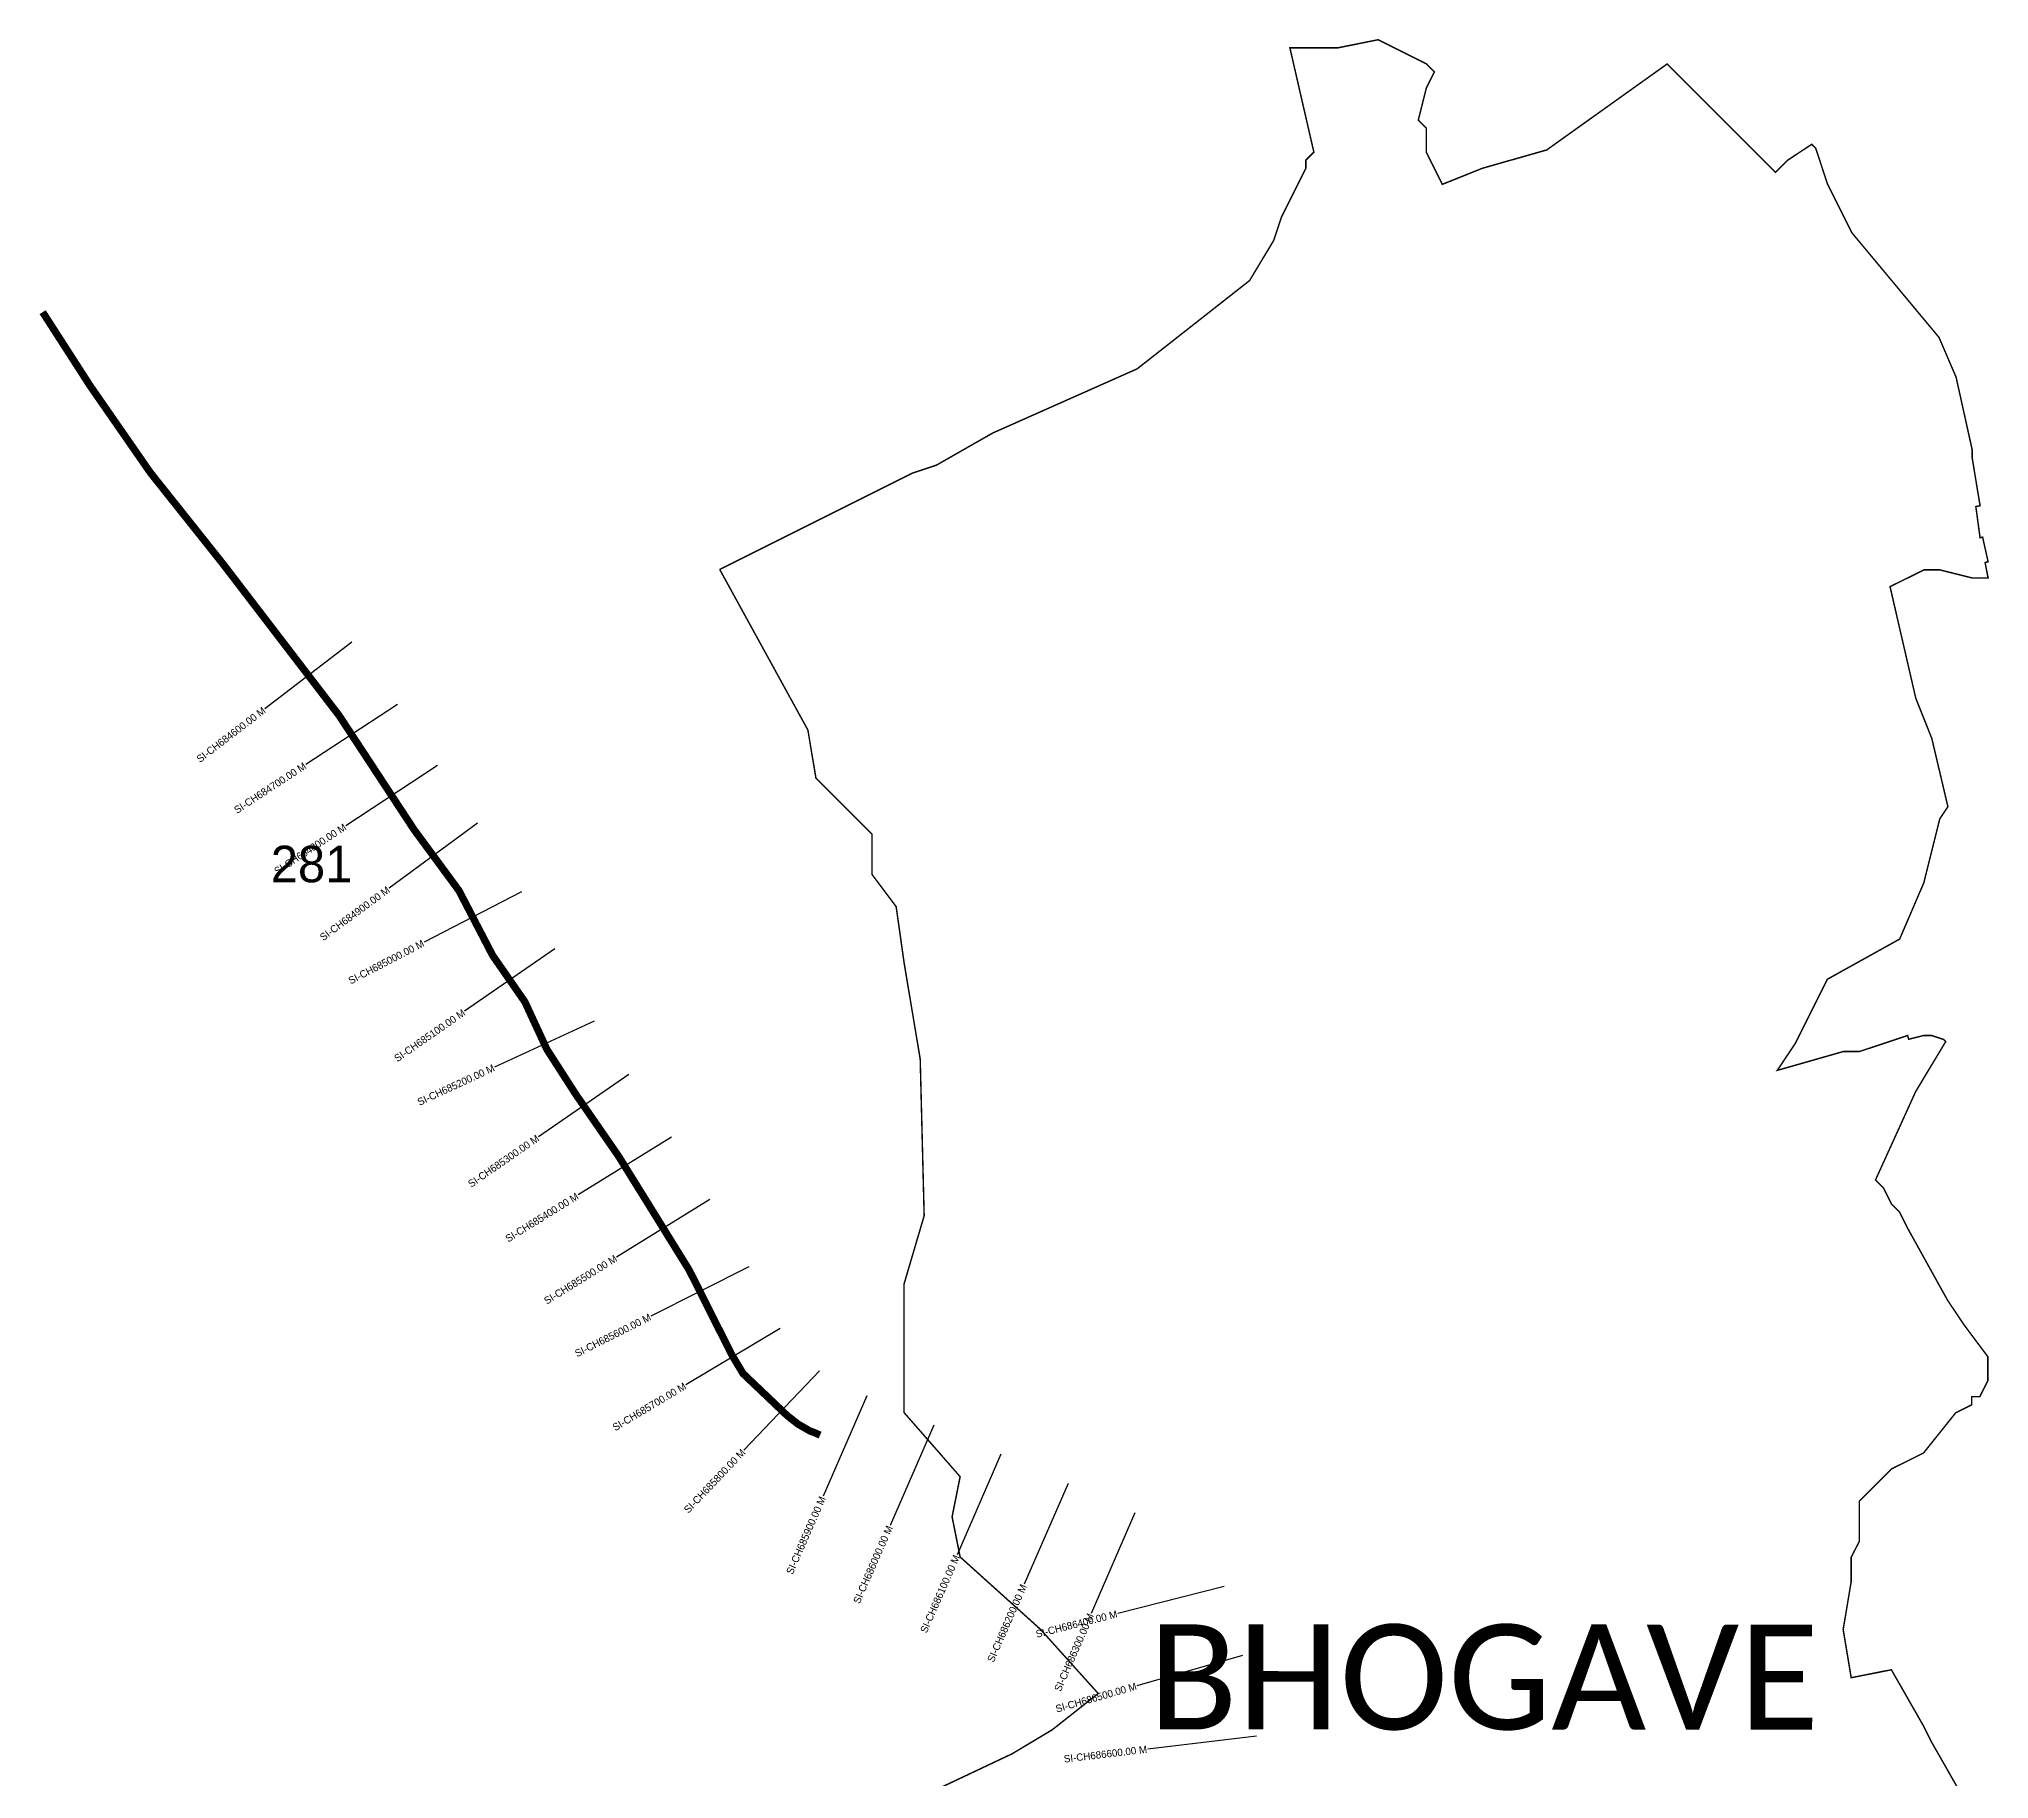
# Model space of a CAD drawing. Header units: metres. Extents: x 338615 to 341664, y 1763137 to 1767948.
# Drawn here: x 338615 to 341281, y 1765569 to 1767948 of the extents above; entities that cross this region are included whole.
import ezdxf
from ezdxf.enums import TextEntityAlignment as Align

# ---------------------------------------------------------------- set-up
doc = ezdxf.new("R2010")
doc.units = ezdxf.units.M
for name, color, linetype in [('ARTIFICIALLY PROTECTED', 4, 'Continuous'), ('CS', 134, 'Continuous'), ('CSMark', 6, 'Continuous'), ('VILLAGE NAME', 250, 'Continuous')]:
    doc.layers.add(name, color=color, linetype=linetype)

msp = doc.modelspace()

# ---------------------------------------------------------------- linework, layer by layer
at = {"color": 6, "const_width": 2}
for points in [[(339545.7, 1767222.5), (339809.2, 1767354.2), (339842.1, 1767365.1), (339919, 1767409), (340116.6, 1767496.8), (340270.3, 1767617.5), (340303.3, 1767672.4), (340314.3, 1767705.3), (340347.2, 1767771.1), (340347.2, 1767782.1), (340358.2, 1767793.1), (340325.4, 1767935.8), (340391.3, 1767935.8), (340446.1, 1767946.8), (340512, 1767913.8), (340522.9, 1767902.8), (340512, 1767880.9), (340501, 1767837), (340511.9, 1767826), (340511.9, 1767793.1), (340533.9, 1767749.1), (340588.8, 1767771.1), (340676.6, 1767796.1), (340841.3, 1767913.7), (340989.5, 1767765.4), (341005.9, 1767781.9), (341038.9, 1767803.8), (341044.4, 1767798.4), (341060.8, 1767748.9), (341093.7, 1767683.1), (341213.1, 1767539.7), (341236.4, 1767485.4), (341258.3, 1767386.6), (341258.3, 1767375.6), (341269.2, 1767309.7), (341263.4, 1767308.4), (341269.2, 1767265.8), (341272.7, 1767266.6), (341280.2, 1767232.9), (341276, 1767232), (341280.2, 1767210.9), (341258.2, 1767210.9), (341214.3, 1767221.9), (341192.4, 1767221.9), (341146.1, 1767198.9), (341181.3, 1767046.3), (341203.2, 1766991.4), (341225.2, 1766898.1), (341214.2, 1766881.6), (341192.2, 1766793.8), (341159.2, 1766717), (341060.4, 1766662.1), (341016.5, 1766574.3), (340991.9, 1766537.5), (341082.3, 1766563.3), (341104.3, 1766563.3), (341170.2, 1766585.2), (341171.5, 1766580), (341192.1, 1766585.2), (341203.1, 1766585.2), (341219.6, 1766579.7), (341222.3, 1766577), (341181.1, 1766508.4), (341126.2, 1766387.6), (341137.2, 1766376.6), (341148.1, 1766354.7), (341159.1, 1766343.7), (341170.1, 1766321.7), (341224.9, 1766222.9), (341246.9, 1766190), (341279.8, 1766146), (341279.8, 1766113.1), (341268.8, 1766091.2), (341257.8, 1766091.2), (341257.8, 1766080.2), (341235.8, 1766069.2), (341191.9, 1766014.3), (341148, 1765992.4), (341104.1, 1765948.5), (341104.1, 1765893.6), (341093, 1765871.7), (341093, 1765838.7), (341082, 1765772.9), (341093, 1765707), (341147.9, 1765717.9), (341191.8, 1765641.1), (341202.8, 1765619.1), (341246.6, 1765542.3)], [(339841.5, 1765553.8), (339945.8, 1765603.1), (340000.7, 1765636), (340063.3, 1765685.4), (339984.2, 1765773.3), (339874.5, 1765872.1), (339863.5, 1765927), (339874.5, 1765981.9), (339797.7, 1766069.7), (339797.8, 1766245.4), (339825.3, 1766338.7), (339819.9, 1766552.8), (339797.9, 1766684.5), (339787, 1766761.4), (339754.1, 1766805.3), (339754.1, 1766860.2), (339677.3, 1766937.1), (339666.3, 1767002.9), (339545.7, 1767222.5)]]:
    msp.add_lwpolyline(points, dxfattribs=at)
at = {"layer": 'ARTIFICIALLY PROTECTED', "const_width": 10, "flags": 128}
msp.add_lwpolyline([(338619.9, 1767574.3), (338684.7, 1767473.7), (338767.2, 1767354.8), (338866.3, 1767230.3), (339025.4, 1767022.5), (339127.8, 1766866.6), (339189.1, 1766783.4), (339235.2, 1766694.7), (339279.3, 1766631.2), (339309.4, 1766566.2), (339348.9, 1766504.8), (339407.7, 1766419.7), (339446.7, 1766356.9), (339504.1, 1766264.2), (339562.5, 1766148.1), (339577.6, 1766122.9), (339608.2, 1766093.8), (339637.8, 1766065.6), (339652.8, 1766053.8), (339669.1, 1766044.4), (339674.1, 1766042.6), (339683, 1766038.7)], dxfattribs=at)
at = {"layer": 'CS'}
for p, q in [((339042.8, 1767123.1), (338923.7, 1767031.9)), ((339104.9, 1767038), (338979.6, 1766955.7)), ((339159.8, 1766954.4), (339034.4, 1766872.1)), ((339214.4, 1766875.5), (339093.6, 1766786.5)), ((339274.5, 1766781.7), (339141.4, 1766712.6)), ((339320.1, 1766703.9), (339196.9, 1766618.3)), ((339374.1, 1766605), (339237.9, 1766542)), ((339421.4, 1766531.9), (339298, 1766446.6)), ((339479.7, 1766446.1), (339352.1, 1766367.1)), ((339532.3, 1766361.1), (339404.8, 1766282.1)), ((339585.7, 1766268.9), (339451.7, 1766201.5)), ((339628.2, 1766184.4), (339499.4, 1766107.4)), ((339682.3, 1766126.8), (339578.9, 1766018.1)), ((339747, 1766092.6), (339687, 1765955.1)), ((339838.7, 1766052.5), (339778.6, 1765915.1)), ((339930.3, 1766012.5), (339870.3, 1765875)), ((340022, 1765972.5), (339961.9, 1765835)), ((340113.6, 1765932.5), (340053.6, 1765795)), ((340235.5, 1765831.6), (340090.1, 1765794.7)), ((340260.5, 1765737.2), (340116.3, 1765695.9)), ((340279.9, 1765627.1), (340131, 1765609.5))]:
    msp.add_line(p, q, dxfattribs=at)

# ---------------------------------------------------------------- texts
at = {"insert": (338931.8, 1766844.7), "char_height": 50, "attachment_point": 1}
msp.add_mtext_dynamic_manual_height_columns('281', width=84.374, gutter_width=1, heights=[74.2], dxfattribs=at)
at = {"layer": 'CSMark'}
for s, rotation, p in [('SI-CH684600.00 M', 37.444, (338922.9, 1767031.3)), ('SI-CH684700.00 M', 33.2912, (338978.7, 1766955.1)), ('SI-CH684800.00 M', 33.2912, (339033.6, 1766871.5)), ('SI-CH684900.00 M', 36.3781, (339092.8, 1766785.9)), ('SI-CH685000.00 M', 27.464, (339140.5, 1766712.1)), ('SI-CH685100.00 M', 34.7857, (339196.1, 1766617.8)), ('SI-CH685200.00 M', 24.8456, (339237, 1766541.6)), ('SI-CH685300.00 M', 34.6511, (339297.2, 1766446)), ('SI-CH685400.00 M', 31.7833, (339351.3, 1766366.5)), ('SI-CH685500.00 M', 31.7833, (339404, 1766281.5)), ('SI-CH685600.00 M', 26.7046, (339450.8, 1766201)), ('SI-CH685700.00 M', 30.8515, (339498.6, 1766106.9)), ('SI-CH685800.00 M', 46.4299, (339578.2, 1766017.4)), ('SI-CH685900.00 M', 66.4066, (339686.6, 1765954.2)), ('SI-CH686000.00 M', 66.4066, (339778.2, 1765914.2)), ('SI-CH686100.00 M', 66.4066, (339869.9, 1765874.1)), ('SI-CH686200.00 M', 66.4066, (339961.5, 1765834.1)), ('SI-CH686400.00 M', 14.2127, (340089.1, 1765794.5)), ('SI-CH686300.00 M', 66.4066, (340053.2, 1765794.1)), ('SI-CH686500.00 M', 15.9834, (340115.4, 1765695.6)), ('SI-CH686600.00 M', 6.7346, (340130, 1765609.3))]:
    msp.add_text(s, height=10, rotation=rotation, dxfattribs=at).set_placement(p, align=Align.MIDDLE_RIGHT)
at = {"layer": 'VILLAGE NAME', "insert": (340132.1, 1765780), "char_height": 143.7, "attachment_point": 1, "rotation": 359.9793}
msp.add_mtext_dynamic_manual_height_columns('{\\fCalibri|b0|i0|c0|p34;BHOGAVE}', width=1418, gutter_width=718.5, heights=[0], dxfattribs=at)

doc.saveas('drawing.dxf')
